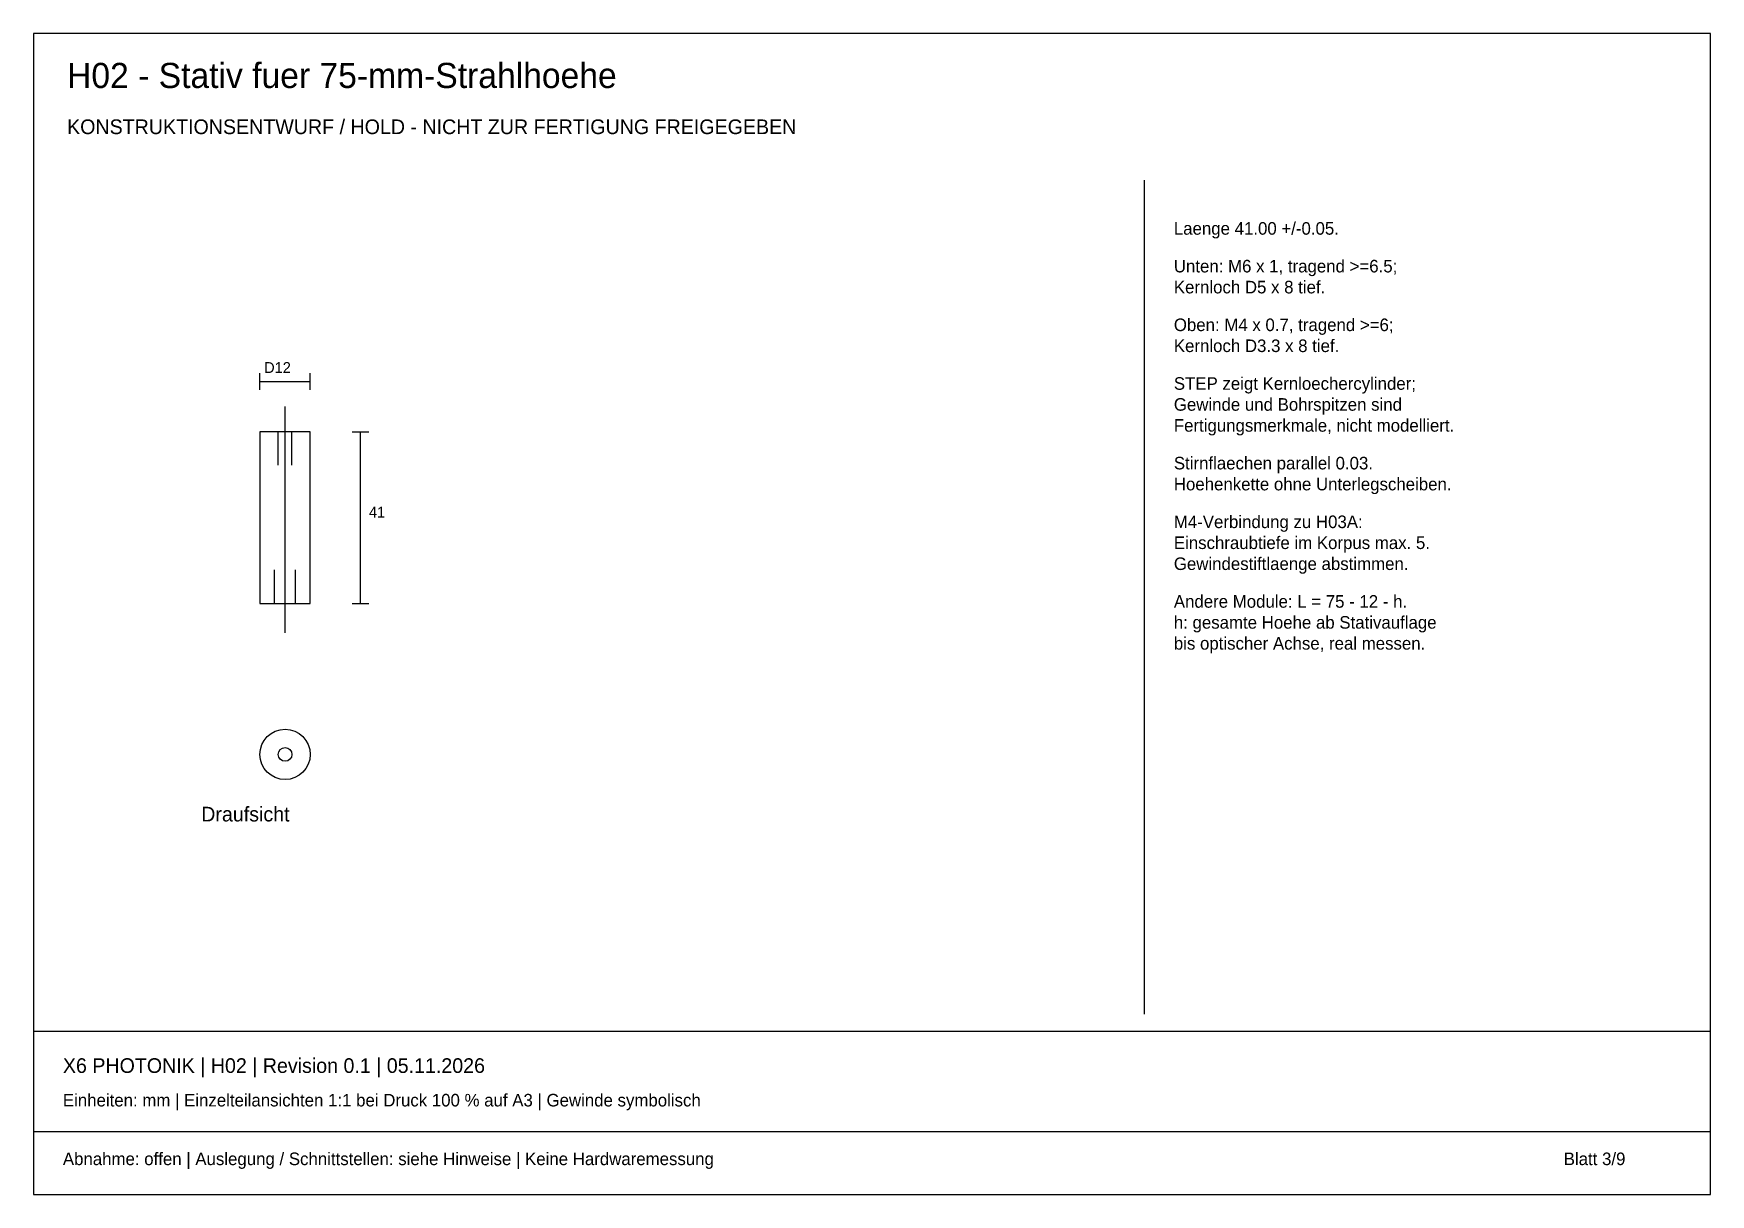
# Model space of a CAD drawing. Header units: millimetres. Extents: x 10 to 410, y 10 to 287.
import ezdxf

# ---------------------------------------------------------------- set-up
doc = ezdxf.new("R2010")
doc.units = ezdxf.units.MM
for name, color, linetype in [('CENTER', 4, 'Continuous'), ('GEOMETRY', 7, 'Continuous'), ('TEXT', 7, 'Continuous')]:
    doc.layers.add(name, color=color, linetype=linetype)

msp = doc.modelspace()

# ---------------------------------------------------------------- linework, layer by layer
at = {"layer": 'CENTER'}
for p, q in [((70, 144), (70, 198)), ((68.35, 184), (68.35, 192)), ((71.65, 184), (71.65, 192)), ((67.5, 151), (67.5, 159)), ((72.5, 151), (72.5, 159))]:
    msp.add_line(p, q, dxfattribs=at)
at = {"layer": 'GEOMETRY'}
for p, q in [((410, 287), (10, 287)), ((10, 287), (10, 10)), ((410, 10), (410, 287)), ((275, 53), (275, 252)), ((64, 202), (64, 206)), ((64, 204), (76, 204)), ((76, 202), (76, 206)), ((76, 192), (64, 192)), ((64, 192), (64, 151)), ((76, 151), (76, 192)), ((86, 192), (90, 192)), ((88, 151), (88, 192)), ((64, 151), (76, 151)), ((86, 151), (90, 151)), ((10, 49), (410, 49)), ((10, 25), (410, 25)), ((10, 10), (410, 10))]:
    msp.add_line(p, q, dxfattribs=at)
for radius in [6, 1.65]:
    msp.add_circle((70, 115), radius, dxfattribs=at)

# ---------------------------------------------------------------- texts
at = {"layer": 'TEXT'}
for s, height, p in [('H02 - Stativ fuer 75-mm-Strahlhoehe', 6, (18, 274)), ('KONSTRUKTIONSENTWURF / HOLD - NICHT ZUR FERTIGUNG FREIGEGEBEN', 3.5, (18, 263)), ('Laenge 41.00 +/-0.05.', 3, (282, 239)), ('Unten: M6 x 1, tragend >=6.5;', 3, (282, 230)), ('Kernloch D5 x 8 tief.', 3, (282, 225)), ('Oben: M4 x 0.7, tragend >=6;', 3, (282, 216)), ('Kernloch D3.3 x 8 tief.', 3, (282, 211)), ('D12', 2.6, (65, 206)), ('STEP zeigt Kernloechercylinder;', 3, (282, 202)), ('Gewinde und Bohrspitzen sind', 3, (282, 197)), ('Fertigungsmerkmale, nicht modelliert.', 3, (282, 192)), ('Stirnflaechen parallel 0.03.', 3, (282, 183)), ('Hoehenkette ohne Unterlegscheiben.', 3, (282, 178)), ('41', 2.6, (90, 171.5)), ('M4-Verbindung zu H03A:', 3, (282, 169)), ('Einschraubtiefe im Korpus max. 5.', 3, (282, 164)), ('Gewindestiftlaenge abstimmen.', 3, (282, 159)), ('Andere Module: L = 75 - 12 - h.', 3, (282, 150)), ('h: gesamte Hoehe ab Stativauflage', 3, (282, 145)), ('bis optischer Achse, real messen.', 3, (282, 140)), ('Draufsicht', 3.5, (50, 99)), ('X6 PHOTONIK | H02 | Revision 0.1 | 05.11.2026', 3.5, (17, 39)), ('Einheiten: mm | Einzelteilansichten 1:1 bei Druck 100 % auf A3 | Gewinde symbolisch', 3, (17, 31)), ('Abnahme: offen | Auslegung / Schnittstellen: siehe Hinweise | Keine Hardwaremessung', 3, (17, 17)), ('Blatt 3/9', 3, (375, 17))]:
    msp.add_text(s, height=height, dxfattribs=at).set_placement(p)

doc.saveas('drawing.dxf')
